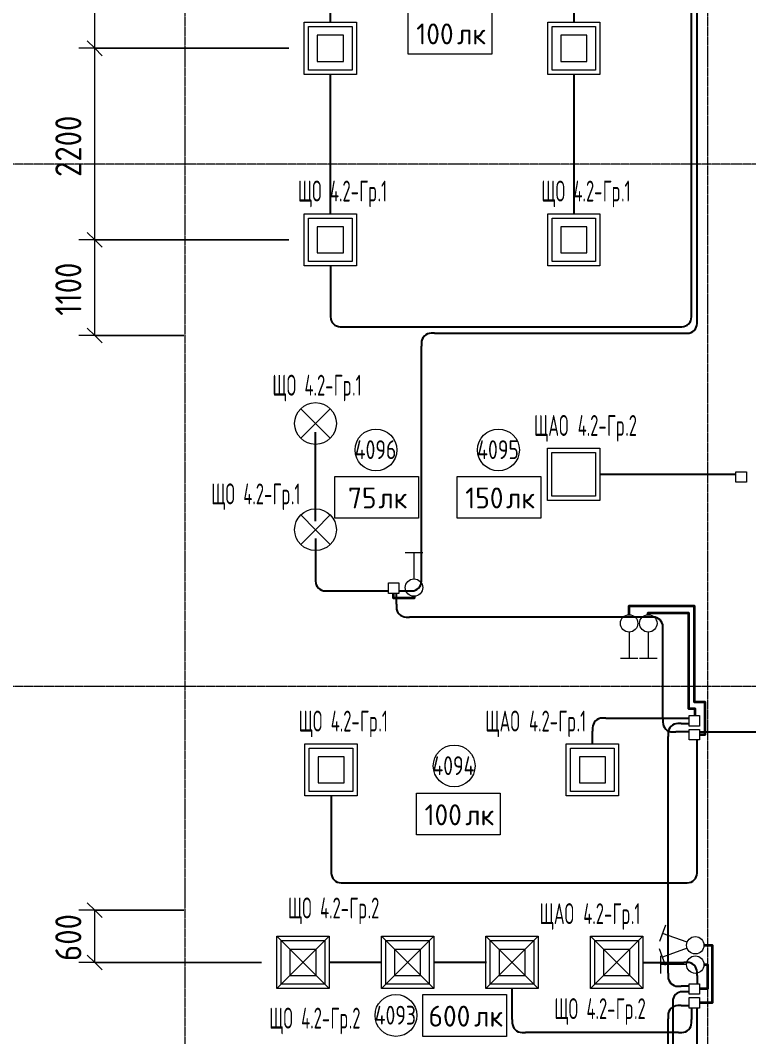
# Model space of a CAD drawing. Header units: millimetres. Extents: x -4730 to 98194, y -4296 to 93388.
# Drawn here: x 76112 to 84472, y 68477 to 80151 of the extents above; entities that cross this region are included whole.
import ezdxf

# ---------------------------------------------------------------- set-up
doc = ezdxf.new("R2010")
doc.units = ezdxf.units.MM
doc.linetypes.add('Линия сетки', pattern=[22.225, 12.7, -3.175, 3.175, -3.175])
for name, color, linetype, lineweight, true_color in [('Короба', 7, 'Continuous', 25, 0x008000), ('Соединительные детали коробов', 7, 'Continuous', 25, 0x008000), ('Типовые аннотации', 1, 'Continuous', 18, 0xff0000)]:
    doc.layers.add(name, color=color, linetype=linetype, lineweight=lineweight, true_color=true_color)
for name, color, linetype, lineweight in [('Марки помещений', 7, 'Continuous', 9), ('Марки силовых электроприборов', 7, 'Continuous', 9), ('Оси', 7, 'Continuous', 9), ('Провода', 7, 'Continuous', 35), ('Размеры', 7, 'Continuous', 9), ('Размеры-120', 7, 'Continuous', 9)]:
    doc.layers.add(name, color=color, linetype=linetype, lineweight=lineweight)
doc.styles.add('GOST Common', font='GOST_Common.ttf', dxfattribs={"width": 0.6, "height": 240})
doc.styles.add('GOST Common_1', font='GOST_Common.ttf', dxfattribs={"width": 0.9, "height": 300})
doc.styles.add('GOST Common_3', font='GOST_Common.ttf', dxfattribs={"width": 0.8, "height": 216})
doc.styles.add('GOST Common_4', font='GOST_Common.ttf', dxfattribs={"height": 240})
doc.dimstyles.new('ADSK_Проверочный', dxfattribs={"dimscale": 304.8, "dimtxt": 301.714499, "dimasz": 0.556693, "dimexe": 0.590551, "dimexo": 0.590551, "dimgap": 0.19685, "dimtad": 1, "dimdec": 3, "dimrnd": 0.001, "dimdsep": 46, "dimtxsty": 'GOST Common_1', "dimblk1": 'OBLIQUE', "dimblk2": 'OBLIQUE', "dimsah": 1, "dimcen": 0.09, "dimazin": 0, "dimtfac": 1, "dimtdec": 4, "dimtix": 1, "dimtmove": 0, "dimatfit": 3, "dimfxl": 1, "dimtvp": 1, "dimtolj": 1, "dimtzin": 0, "dimarcsym": 2})

# ---------------------------------------------------------------- blocks, each defined once
blk = doc.blocks.new('M_Короб_ отвод - Плоский торец - ПВХ - Стандартная-2386742-4-й этаж')
at = {"layer": 'Соединительные детали коробов'}
for p, q in [((0, 111.95), (0, 150.05)), ((-150.05, 0), (-111.95, 0))]:
    blk.add_line(p, q, dxfattribs=at)
blk.add_arc((-111.95, 111.95), 111.95, 270, 0, dxfattribs=at)
blk = doc.blocks.new('DIMBLOCK140-4-й этаж')
at = {"layer": 'Размеры-120'}
for p, q in [((77990, 69930), (76785, 69930)), ((76965, 69930), (76880, 70015)), ((76965, 69330), (76965, 69930)), ((76965, 69930), (77050, 69845)), ((76965, 69930), (77990, 69930)), ((76965, 69330), (76880, 69415)), ((78881, 69330), (76785, 69330)), ((76965, 69330), (77050, 69245)), ((76965, 69330), (78881, 69330))]:
    blk.add_line(p, q, dxfattribs=at)
at = {"layer": 'Размеры-120', "color": 0, "insert": (76513, 69346), "char_height": 300, "width": 681.16, "attachment_point": 1, "rotation": 90, "line_spacing_factor": 1.022761, "style": 'GOST Common_1'}
blk.add_mtext('600', dxfattribs=at)
blk = doc.blocks.new('_Oblique')
at = {"color": 0, "linetype": 'ByBlock', "lineweight": -2}
blk.add_line((-0.5, -0.5), (0.5, 0.5), dxfattribs=at)
blk = doc.blocks.new('DIMBLOCK142-4-й этаж')
at = {"layer": 'Размеры-120'}
for p, q in [((76965, 77630), (76880, 77715)), ((79195, 77630), (76785, 77630)), ((76965, 76530), (76965, 77630)), ((76965, 77630), (77050, 77545)), ((76965, 77630), (79195, 77630)), ((76965, 76530), (76880, 76615)), ((77990, 76530), (76785, 76530)), ((76965, 76530), (77050, 76445)), ((76965, 76530), (77990, 76530))]:
    blk.add_line(p, q, dxfattribs=at)
at = {"layer": 'Размеры-120', "color": 0, "insert": (76513, 76758), "char_height": 300, "width": 773.21, "attachment_point": 1, "rotation": 90, "line_spacing_factor": 1.022761, "style": 'GOST Common_1'}
blk.add_mtext('1100', dxfattribs=at)
blk = doc.blocks.new('DIMBLOCK143-4-й этаж')
at = {"layer": 'Размеры-120'}
for p, q in [((76965, 79830), (76880, 79915)), ((79195, 79830), (76785, 79830)), ((76965, 77630), (76965, 79830)), ((76965, 79830), (77050, 79745)), ((76965, 79830), (79195, 79830)), ((76965, 77630), (76880, 77715)), ((79195, 77630), (76785, 77630)), ((76965, 77630), (77050, 77545)), ((76965, 77630), (79195, 77630))]:
    blk.add_line(p, q, dxfattribs=at)
at = {"layer": 'Размеры-120', "color": 0, "insert": (76513, 78352), "char_height": 300, "width": 908.21, "attachment_point": 1, "rotation": 90, "line_spacing_factor": 1.022761, "style": 'GOST Common_1'}
blk.add_mtext('2200', dxfattribs=at)
blk = doc.blocks.new('DIMBLOCK144-4-й этаж')
at = {"layer": 'Размеры-120'}
for p, q in [((76965, 82030), (76880, 82115)), ((79195, 82030), (76785, 82030)), ((76965, 79830), (76965, 82030)), ((76965, 82030), (77050, 81945)), ((76965, 82030), (79195, 82030)), ((76965, 79830), (76880, 79915)), ((79195, 79830), (76785, 79830)), ((76965, 79830), (77050, 79745)), ((76965, 79830), (79195, 79830))]:
    blk.add_line(p, q, dxfattribs=at)
at = {"layer": 'Размеры-120', "color": 0, "insert": (76513, 80552), "char_height": 300, "width": 908.21, "attachment_point": 1, "rotation": 90, "line_spacing_factor": 1.022761, "style": 'GOST Common_1'}
blk.add_mtext('2200', dxfattribs=at)
blk = doc.blocks.new('ADSK_Марка_Помещение_1_ГОСТ21-501-2011 - Номер-85995-4-й этаж')
at = {"layer": 'Марки помещений'}
blk.add_circle((0, 0), 2, dxfattribs=at)
blk = doc.blocks.new('Морка помещения_освещённость_ - Морка помещения_освещённость_-1484368-4-й этаж')
at = {"layer": 'Марки помещений', "color": 190, "true_color": 0x8000ff}
for p, q in [((-4, 0), (-4, 4)), ((-4, 4), (4, 4)), ((4, 4), (4, 0)), ((4, 0), (-4, 0))]:
    blk.add_line(p, q, dxfattribs=at)

msp = doc.modelspace()

# ---------------------------------------------------------------- linework, layer by layer
at = {"layer": 'Короба'}
for p, q in [((79672.264, 80127.5), (79672.264, 81732.5)), ((83816.2363, 76782.55), (83816.2363, 80685.3214)), ((83879.2363, 76707.2166), (83879.2363, 80685.3214)), ((82467.264, 80127.5), (82467.264, 80563.7714)), ((79672.264, 77927.5), (79672.264, 79532.5)), ((82467.264, 77927.5), (82467.264, 79532.5)), ((79672.264, 77332.5), (79672.264, 76782.55)), ((79822.314, 76632.5), (83666.1863, 76632.5)), ((80866.4171, 76557.1666), (83729.1863, 76557.1666)), ((80716.3671, 73747.2166), (80716.3671, 76407.1166)), ((79500, 74400), (79500, 75420)), ((82763.4365, 74937.3909), (84326.2028, 74937.3909)), ((79500, 74200), (79500, 73747.2166)), ((79650.05, 73597.1666), (80336.3671, 73597.1666)), ((80427.8671, 73446.8714), (80427.8671, 73568.6666)), ((80456.3671, 73597.1666), (80566.3171, 73597.1666)), ((83337.6863, 73296.8214), (80577.9171, 73296.8214)), ((83487.7363, 72126.8714), (83487.7363, 73146.7714)), ((82831.1975, 72136.8214), (83787.7363, 72136.8214)), ((83697.7863, 72073.8214), (83787.7363, 72073.8214)), ((82681.1475, 71839.5412), (82681.1475, 71986.7714)), ((83547.7363, 69206.8714), (83547.7363, 71923.7714)), ((83787.7363, 71976.8214), (83637.7863, 71976.8214)), ((83907.7363, 71976.8214), (84607.7363, 71976.8214)), ((83879.2363, 70394.5912), (83879.2363, 71885.3214)), ((79681.1475, 71244.5412), (79681.1475, 70394.5912)), ((79831.1975, 70244.5412), (83729.1863, 70244.5412)), ((80261.3273, 69330), (79656.3273, 69330)), ((81461.3273, 69330), (80856.3273, 69330)), ((83256.3273, 69330), (83729.1863, 69330)), ((83879.2363, 69179.95), (83879.2363, 69085.3214)), ((81758.8273, 68675.3714), (81758.8273, 69032.5)), ((83787.7363, 69056.8214), (83697.7863, 69056.8214)), ((83787.7363, 68993.8214), (83750.05, 68993.8214)), ((83600, 68843.7714), (83600, 64786.8714)), ((83697.7863, 68833.8214), (83787.7363, 68833.8214)), ((83816.2363, 68805.3214), (83816.2363, 68675.3714)), ((83879.2363, 68280.05), (83879.2363, 68805.3214)), ((83547.7363, 64626.8714), (83547.7363, 68683.7714)), ((83666.1863, 68525.3214), (81908.8773, 68525.3214))]:
    msp.add_line(p, q, dxfattribs=at)
at = {"layer": 'Оси', "linetype": 'Линия сетки'}
for p, q in [((78000, 93388.3703), (78000, -3096.3487)), ((84000, 93388.3703), (84000, -3096.3487)), ((98194.2682, 78500), (-3530.0173, 78500)), ((98194.2682, 72500), (-3530.0173, 72500))]:
    msp.add_line(p, q, dxfattribs=at)
at = {"layer": 'Провода', "flags": 128}
for points in [[(80630.8055, 73535.6433), (80630.8055, 73515), (80396.3623, 73515), (80396.3646, 73568.6666)], [(83100, 73324.3567), (83100, 73425), (83760, 73425), (83847.7314, 73425), (83847.7314, 72325), (83967.7314, 72325), (83967.7314, 71945.3235), (83907.7363, 71945.3224)], [(83320, 73324.3567), (83320, 73345), (83780, 73345), (83780, 72245), (83853.0042, 72245), (83853.0042, 72165.3214)], [(83959.3567, 69526.9874), (84055, 69526.9874), (84055, 68865.3235), (83907.7363, 68865.322)], [(83959.3567, 69304.5327), (84000, 69304.5327), (84000, 69025.3235), (83907.7363, 69025.3222)]]:
    msp.add_lwpolyline(points, dxfattribs=at)
at = {"layer": 'Типовые аннотации', "color": 5, "true_color": 0x0000ff}
for p, q in [((79370, 80130), (79970, 80130)), ((79370, 79530), (79370, 80130)), ((79970, 80130), (79970, 79530)), ((82165, 80130), (82765, 80130)), ((82165, 79530), (82165, 80130)), ((82765, 80130), (82765, 79530)), ((79420, 80080), (79920, 80080)), ((79420, 79580), (79420, 80080)), ((79520, 79980), (79520, 79680)), ((79820, 79980), (79520, 79980)), ((79820, 79680), (79820, 79980)), ((79920, 80080), (79920, 79580)), ((82215, 80080), (82715, 80080)), ((82215, 79580), (82215, 80080)), ((82315, 79980), (82315, 79680)), ((82615, 79980), (82315, 79980)), ((82615, 79680), (82615, 79980)), ((82715, 80080), (82715, 79580)), ((79520, 79680), (79820, 79680)), ((82315, 79680), (82615, 79680)), ((79970, 79530), (79370, 79530)), ((79920, 79580), (79420, 79580)), ((82765, 79530), (82165, 79530)), ((82715, 79580), (82215, 79580)), ((79370, 77930), (79970, 77930)), ((79370, 77330), (79370, 77930)), ((79420, 77880), (79920, 77880)), ((79420, 77380), (79420, 77880)), ((79920, 77880), (79920, 77380)), ((79970, 77930), (79970, 77330)), ((82165, 77930), (82765, 77930)), ((82165, 77330), (82165, 77930)), ((82215, 77880), (82715, 77880)), ((82215, 77380), (82215, 77880)), ((82715, 77880), (82715, 77380)), ((82765, 77930), (82765, 77330)), ((79520, 77780), (79520, 77480)), ((79820, 77780), (79520, 77780)), ((79820, 77480), (79820, 77780)), ((82315, 77780), (82315, 77480)), ((82615, 77780), (82315, 77780)), ((82615, 77480), (82615, 77780)), ((79520, 77480), (79820, 77480)), ((82315, 77480), (82615, 77480)), ((79970, 77330), (79370, 77330)), ((79920, 77380), (79420, 77380)), ((82765, 77330), (82165, 77330)), ((82715, 77380), (82215, 77380)), ((79500, 75520), (79330.2944, 75689.7056)), ((79500, 75520), (79669.7056, 75689.7056)), ((79500, 75520), (79330.2944, 75350.2944)), ((79500, 75520), (79669.7056, 75350.2944)), ((79500, 74300), (79330.2944, 74469.7056)), ((79500, 74300), (79669.7056, 74469.7056)), ((79500, 74300), (79330.2944, 74130.2944)), ((79500, 74300), (79669.7056, 74130.2944)), ((80730.8055, 74035.6433), (80530.8055, 74035.6433)), ((80630.8055, 73735.6433), (80630.8055, 74035.6433)), ((83100, 73124.3567), (83100, 72824.3567)), ((83000, 72824.3567), (83200, 72824.3567)), ((79378.8835, 71842.0412), (79978.8835, 71842.0412)), ((79378.8835, 71242.0412), (79378.8835, 71842.0412)), ((79978.8835, 71842.0412), (79978.8835, 71242.0412)), ((79428.8835, 71792.0412), (79928.8835, 71792.0412)), ((79428.8835, 71292.0412), (79428.8835, 71792.0412)), ((79528.8835, 71692.0412), (79528.8835, 71392.0412)), ((79828.8835, 71692.0412), (79528.8835, 71692.0412)), ((79828.8835, 71392.0412), (79828.8835, 71692.0412)), ((79928.8835, 71792.0412), (79928.8835, 71292.0412)), ((79528.8835, 71392.0412), (79828.8835, 71392.0412)), ((79978.8835, 71242.0412), (79378.8835, 71242.0412)), ((79928.8835, 71292.0412), (79428.8835, 71292.0412)), ((83517.6816, 69757.7648), (83449.2776, 69569.8262)), ((79056.5633, 69630), (79656.5633, 69630)), ((79056.5633, 69030), (79056.5633, 69630)), ((79056.5633, 69630), (79656.5633, 69030)), ((79056.5633, 69030), (79656.5633, 69630)), ((79106.5633, 69580), (79606.5633, 69580)), ((79106.5633, 69080), (79106.5633, 69580)), ((79606.5633, 69580), (79606.5633, 69080)), ((79656.5633, 69630), (79656.5633, 69030)), ((80256.5633, 69630), (80856.5633, 69630)), ((80256.5633, 69030), (80256.5633, 69630)), ((80256.5633, 69630), (80856.5633, 69030)), ((80256.5633, 69030), (80856.5633, 69630)), ((80306.5633, 69580), (80806.5633, 69580)), ((80306.5633, 69080), (80306.5633, 69580)), ((80806.5633, 69580), (80806.5633, 69080)), ((80856.5633, 69630), (80856.5633, 69030)), ((81456.5633, 69630), (82056.5633, 69630)), ((81456.5633, 69030), (81456.5633, 69630)), ((81456.5633, 69630), (82056.5633, 69030)), ((81456.5633, 69030), (82056.5633, 69630)), ((81506.5633, 69580), (82006.5633, 69580)), ((81506.5633, 69080), (81506.5633, 69580)), ((82006.5633, 69580), (82006.5633, 69080)), ((82056.5633, 69630), (82056.5633, 69030)), ((83765.3874, 69561.1894), (83483.4796, 69663.7955)), ((79206.5633, 69480), (79206.5633, 69180)), ((79506.5633, 69480), (79206.5633, 69480)), ((79506.5633, 69180), (79506.5633, 69480)), ((80406.5633, 69480), (80406.5633, 69180)), ((80706.5633, 69480), (80406.5633, 69480)), ((80706.5633, 69180), (80706.5633, 69480)), ((81606.5633, 69480), (81606.5633, 69180)), ((81906.5633, 69480), (81606.5633, 69480)), ((81906.5633, 69180), (81906.5633, 69480)), ((83517.6816, 69296.2101), (83449.2776, 69484.1486)), ((83765.3874, 69492.7854), (83483.4796, 69390.1794)), ((79206.5633, 69180), (79506.5633, 69180)), ((80406.5633, 69180), (80706.5633, 69180)), ((81606.5633, 69180), (81906.5633, 69180)), ((79656.5633, 69030), (79056.5633, 69030)), ((79606.5633, 69080), (79106.5633, 69080)), ((80856.5633, 69030), (80256.5633, 69030)), ((80806.5633, 69080), (80306.5633, 69080)), ((82056.5633, 69030), (81456.5633, 69030)), ((82006.5633, 69080), (81506.5633, 69080))]:
    msp.add_line(p, q, dxfattribs=at)
at = {"layer": 'Типовые аннотации'}
for p, q in [((82163.6725, 75237.3909), (82763.6725, 75237.3909)), ((82163.6725, 74637.3909), (82163.6725, 75237.3909)), ((82213.6725, 75187.3909), (82713.6725, 75187.3909)), ((82213.6725, 74687.3909), (82213.6725, 75187.3909)), ((82713.6725, 75187.3909), (82713.6725, 74687.3909)), ((82763.6725, 75237.3909), (82763.6725, 74637.3909)), ((84326.2028, 74965.8909), (84446.2028, 74965.8909)), ((84326.2028, 74845.8909), (84326.2028, 74965.8909)), ((84446.2028, 74965.8909), (84446.2028, 74845.8909)), ((84446.2028, 74845.8909), (84326.2028, 74845.8909)), ((82763.6725, 74637.3909), (82163.6725, 74637.3909)), ((82713.6725, 74687.3909), (82213.6725, 74687.3909)), ((83320, 73124.3567), (83320, 72824.3567)), ((83220, 72824.3567), (83420, 72824.3567)), ((83787.7363, 72165.3214), (83907.7363, 72165.3214)), ((83787.7363, 72045.3214), (83787.7363, 72165.3214)), ((83907.7363, 72165.3214), (83907.7363, 72045.3214)), ((83907.7363, 72045.3214), (83787.7363, 72045.3214)), ((82378.8835, 71842.0412), (82978.8835, 71842.0412)), ((82378.8835, 71242.0412), (82378.8835, 71842.0412)), ((82978.8835, 71842.0412), (82978.8835, 71242.0412)), ((82428.8835, 71792.0412), (82928.8835, 71792.0412)), ((82428.8835, 71292.0412), (82428.8835, 71792.0412)), ((82528.8835, 71692.0412), (82528.8835, 71392.0412)), ((82828.8835, 71692.0412), (82528.8835, 71692.0412)), ((82828.8835, 71392.0412), (82828.8835, 71692.0412)), ((82928.8835, 71792.0412), (82928.8835, 71292.0412)), ((82528.8835, 71392.0412), (82828.8835, 71392.0412)), ((82978.8835, 71242.0412), (82378.8835, 71242.0412)), ((82928.8835, 71292.0412), (82428.8835, 71292.0412)), ((82656.5633, 69630), (83256.5633, 69630)), ((82656.5633, 69030), (82656.5633, 69630)), ((82656.5633, 69630), (83256.5633, 69030)), ((82656.5633, 69030), (83256.5633, 69630)), ((82706.5633, 69580), (83206.5633, 69580)), ((82706.5633, 69080), (82706.5633, 69580)), ((83206.5633, 69580), (83206.5633, 69080)), ((83256.5633, 69630), (83256.5633, 69030)), ((82806.5633, 69480), (82806.5633, 69180)), ((83106.5633, 69480), (82806.5633, 69480)), ((83106.5633, 69180), (83106.5633, 69480)), ((83459.3567, 69404.5327), (83459.3567, 69204.5327)), ((83759.3567, 69304.5327), (83459.3567, 69304.5327)), ((82806.5633, 69180), (83106.5633, 69180)), ((83256.5633, 69030), (82656.5633, 69030)), ((83206.5633, 69080), (82706.5633, 69080))]:
    msp.add_line(p, q, dxfattribs=at)
at = {"layer": 'Типовые аннотации', "color": 7}
for p, q in [((80336.3671, 73688.6666), (80456.3671, 73688.6666)), ((80336.3671, 73568.6666), (80336.3671, 73688.6666)), ((80456.3671, 73688.6666), (80456.3671, 73568.6666)), ((80456.3671, 73568.6666), (80336.3671, 73568.6666)), ((83787.7363, 72005.3214), (83907.7363, 72005.3214)), ((83787.7363, 71885.3214), (83787.7363, 72005.3214)), ((83907.7363, 72005.3214), (83907.7363, 71885.3214)), ((83907.7363, 71885.3214), (83787.7363, 71885.3214)), ((83787.7363, 69085.3214), (83907.7363, 69085.3214)), ((83787.7363, 68965.3214), (83787.7363, 69085.3214)), ((83907.7363, 69085.3214), (83907.7363, 68965.3214)), ((83907.7363, 68965.3214), (83787.7363, 68965.3214)), ((83787.7363, 68925.3214), (83907.7363, 68925.3214)), ((83787.7363, 68805.3214), (83787.7363, 68925.3214)), ((83907.7363, 68925.3214), (83907.7363, 68805.3214)), ((83907.7363, 68805.3214), (83787.7363, 68805.3214))]:
    msp.add_line(p, q, dxfattribs=at)
at = {"layer": 'Типовые аннотации', "color": 5, "true_color": 0x0000ff}
for centre, radius in [((79500, 75520), 240), ((79500, 74300), 240), ((80630.8055, 73635.6433), 100), ((83100, 73224.3567), 100), ((83859.3567, 69526.9874), 100)]:
    msp.add_circle(centre, radius, dxfattribs=at)
at = {"layer": 'Типовые аннотации'}
for centre in [(83320, 73224.3567), (83859.3567, 69304.5327)]:
    msp.add_circle(centre, 100, dxfattribs=at)

# ---------------------------------------------------------------- block references
at = {"layer": 'Марки помещений', "color": 190, "true_color": 0x8000ff, "xscale": 120, "yscale": 120, "zscale": 120}
for p in [(81044.9508, 79763.4735), (80201.3977, 74433.4269), (81607.2774, 74433.4269), (81139.6521, 70793.6418), (81213.7505, 68480.9063)]:
    msp.add_blockref('Морка помещения_освещённость_ - Морка помещения_освещённость_-1484368-4-й этаж', p, dxfattribs=at)
at = {"layer": 'Марки помещений', "xscale": 120, "yscale": 120, "zscale": 120}
for p in [(80194.0336, 75216.8305), (81599.9133, 75216.8305), (81091.5933, 71587.2311), (80422.9875, 68720.9063)]:
    msp.add_blockref('ADSK_Марка_Помещение_1_ГОСТ21-501-2011 - Номер-85995-4-й этаж', p, dxfattribs=at)
at = {"layer": 'Соединительные детали коробов'}
for p, rotation in [((79672.264, 76632.5), 270), ((80716.3671, 76557.1666), 180), ((79500, 73597.1666), 270), ((80427.8671, 73296.8214), 270), ((83487.7363, 73296.8214), 90), ((82681.1475, 72136.8214), 180), ((83487.7363, 71976.8214), 270), ((83547.7363, 72073.8214), 180), ((79681.1475, 70244.5412), 270), ((83879.2363, 69330), 90), ((83547.7363, 69056.8214), 270), ((83600, 68993.8214), 180), ((83547.7363, 68833.8214), 180), ((81758.8273, 68525.3214), 270)]:
    msp.add_blockref('M_Короб_ отвод - Плоский торец - ПВХ - Стандартная-2386742-4-й этаж', p, dxfattribs=dict(at, rotation=rotation))
for p in [(83816.2363, 76632.5), (83879.2363, 76557.1666), (80716.3671, 73597.1666), (83879.2363, 70244.5412), (83816.2363, 68525.3214)]:
    msp.add_blockref('M_Короб_ отвод - Плоский торец - ПВХ - Стандартная-2386742-4-й этаж', p, dxfattribs=at)

# ---------------------------------------------------------------- texts
at = {"layer": 'Марки помещений', "color": 190, "true_color": 0x8000ff, "char_height": 240, "attachment_point": 1, "style": 'GOST Common_4'}
for s, insert, width in [('100', (80657.0669, 80115.1855), 567.59475), ('лк', (81125.3794, 80115.1855), 413.67075), ('75', (79872.9138, 74785.1389), 423.291), ('150', (81219.3935, 74785.1389), 567.59475), ('лк', (80222.1638, 74785.1389), 413.67075), ('лк', (81687.706, 74785.1389), 413.67075), ('100', (80751.7682, 71145.3537), 567.59475), ('лк', (81220.0807, 71145.3537), 413.67075), ('600', (80797.6666, 68832.6183), 634.9365), ('лк', (81321.5416, 68832.6183), 413.67075)]:
    msp.add_mtext(s, dxfattribs=dict(at, insert=insert, width=width))
at = {"layer": 'Марки помещений', "char_height": 216, "attachment_point": 1, "style": 'GOST Common_3'}
for s, insert, width in [('4096', (79950.3577, 75327.6177), 600.3036), ('4095', (81356.2374, 75327.6177), 600.3036), ('4094', (80841.6774, 71698.0183), 615.696), ('4093', (80179.3116, 68831.6936), 600.3036)]:
    msp.add_mtext(s, dxfattribs=dict(at, insert=insert, width=width))
at = {"layer": 'Марки силовых электроприборов', "char_height": 240, "attachment_point": 1, "style": 'GOST Common'}
for s, insert, width in [('ЩО', (79297.7653, 78310.1824), 340.55685), (' 4.2-', (79578.7528, 78310.1824), 513.72135), ('Гр', (80002.6153, 78310.1824), 253.9746), ('.1', (80212.1653, 78310.1824), 138.5316), ('ЩО', (82092.7653, 78310.1824), 340.55685), (' 4.2-', (82373.7528, 78310.1824), 513.72135), ('Гр', (82797.6153, 78310.1824), 253.9746), ('.1', (83007.1653, 78310.1824), 138.5316), ('ЩО', (79005.5014, 76080.1824), 340.55685), (' 4.2-', (79286.4889, 76080.1824), 513.72135), ('Гр', (79710.3514, 76080.1824), 253.9746), ('.1', (79919.9014, 76080.1824), 138.5316), ('ЩАО', (82007.9178, 75617.5733), 502.17705), (' 4.2-', (82422.2553, 75617.5733), 513.72135), ('Гр', (82846.1178, 75617.5733), 253.9746), ('.2', (83055.6678, 75617.5733), 178.93665), ('ЩО', (78303.0346, 74831.4483), 340.55685), (' 4.2-', (78584.0221, 74831.4483), 513.72135), ('Гр', (79007.8846, 74831.4483), 253.9746), ('.1', (79217.4346, 74831.4483), 138.5316), ('ЩО', (79306.6489, 72222.2236), 340.55685), (' 4.2-', (79587.6364, 72222.2236), 513.72135), ('Гр', (80011.4989, 72222.2236), 253.9746), ('.1', (80221.0489, 72222.2236), 138.5316), ('ЩАО', (81449.3519, 72222.2236), 502.17705), (' 4.2-', (81863.6894, 72222.2236), 513.72135), ('Гр', (82287.5519, 72222.2236), 253.9746), ('.1', (82497.1019, 72222.2236), 138.5316), ('ЩО', (79184.039, 70075.1219), 340.55685), (' 4.2-', (79465.0265, 70075.1219), 513.72135), ('Гр', (79888.889, 70075.1219), 253.9746), ('.2', (80098.439, 70075.1219), 178.93665), ('ЩАО', (82072.0692, 70010.1824), 502.17705), (' 4.2-', (82486.4067, 70010.1824), 513.72135), ('Гр', (82910.2692, 70010.1824), 253.9746), ('.1', (83119.8192, 70010.1824), 138.5316), ('ЩО', (82242.0154, 68919.0872), 340.55685), (' 4.2-', (82523.0029, 68919.0872), 513.72135), ('Гр', (82946.8654, 68919.0872), 253.9746), ('.2', (83156.4154, 68919.0872), 178.93665), ('ЩО', (78967.4087, 68810.1824), 340.55685), (' 4.2-', (79248.3962, 68810.1824), 513.72135), ('Гр', (79672.2587, 68810.1824), 253.9746), ('.2', (79881.8087, 68810.1824), 178.93665)]:
    msp.add_mtext(s, dxfattribs=dict(at, insert=insert, width=width))

# ---------------------------------------------------------------- dimensions: what is measured, and where the dimension line sits
at = {"layer": 'Размеры'}
for base, p1, p2, override, picture, middle in [((76964.9462, 82030), (79374.764, 79830), (79374.764, 82030), {"dimpost": '<>', "dimfxl": 2200}, 'DIMBLOCK144-4-й этаж', (76754.9462, 80930)), ((76964.9462, 79830), (79374.764, 77630), (79374.764, 79830), {"dimpost": '<>', "dimfxl": 2200}, 'DIMBLOCK143-4-й этаж', (76754.9462, 78730)), ((76964.9462, 77630), (78170, 76530), (79374.764, 77630), {"dimpost": '<>', "dimfxl": 1631.397024}, 'DIMBLOCK142-4-й этаж', (76754.9462, 77080)), ((76964.9462, 69930), (79061.3273, 69330), (78170, 69930), {"dimpost": '<>', "dimfxl": 1074.460033}, 'DIMBLOCK140-4-й этаж', (76754.9462, 69630))]:
    dim = msp.add_linear_dim(base=base, p1=p1, p2=p2, angle=90, dimstyle='ADSK_Проверочный', override=override, dxfattribs=at)
    dim.commit()
    dim.dimension.update_dxf_attribs({"geometry": picture, "text_midpoint": middle})

doc.saveas('drawing.dxf')
